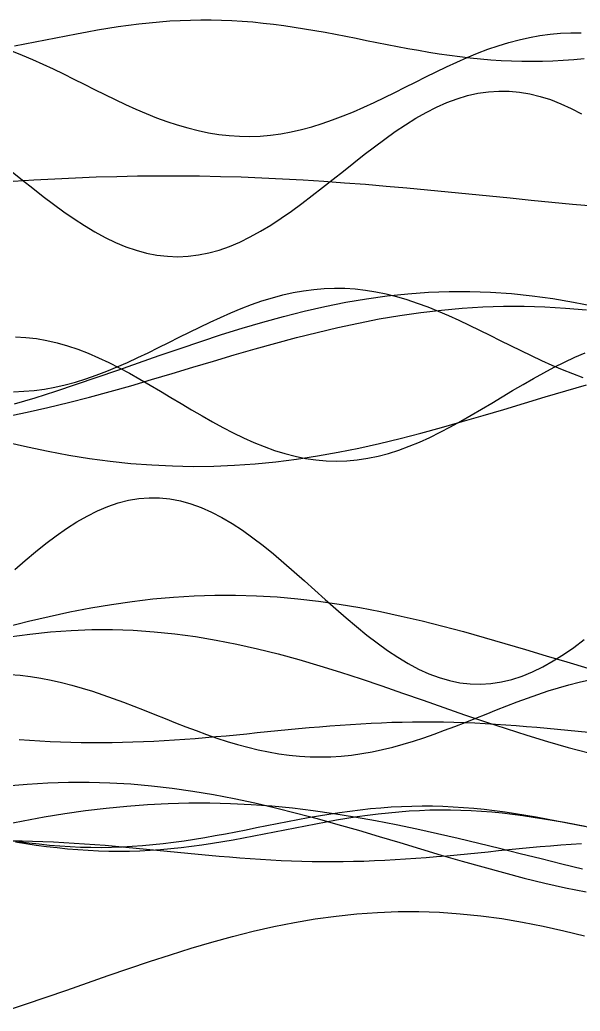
# Model space of a CAD drawing. Header units: metres. Extents: x -249 to 352, y -252 to 258.
# Drawn here: x -75.7 to -21.6, y -107.7 to -12 of the extents above; entities that cross this region are included whole.
import ezdxf

# ---------------------------------------------------------------- set-up
doc = ezdxf.new("R2010")
doc.units = ezdxf.units.M

msp = doc.modelspace()

# ---------------------------------------------------------------- linework, layer by layer
for p, q in [((-65.241, -12.555, -433.013), (-64.241, -12.429, -433.013)), ((-64.241, -12.429, -433.013), (-63.241, -12.318, -433.013)), ((-63.241, -12.318, -433.013), (-62.241, -12.224, -433.013)), ((-62.241, -12.224, -433.013), (-61.241, -12.149, -433.013)), ((-61.241, -12.149, -433.013), (-60.241, -12.092, -433.013)), ((-60.241, -12.092, -433.013), (-59.241, -12.055, -433.013)), ((-59.241, -12.055, -433.013), (-58.241, -12.037, -433.013)), ((-58.241, -12.037, -433.013), (-57.241, -12.04, -433.013)), ((-57.241, -12.04, -433.013), (-56.241, -12.063, -433.013)), ((-56.241, -12.063, -433.013), (-55.241, -12.105, -433.013)), ((-55.241, -12.105, -433.013), (-54.241, -12.166, -433.013)), ((-54.241, -12.166, -433.013), (-53.241, -12.247, -433.013)), ((-53.241, -12.247, -433.013), (-52.241, -12.345, -433.013)), ((-52.241, -12.345, -433.013), (-51.241, -12.46, -433.013)), ((-71.241, -13.573, -433.013), (-70.241, -13.381, -433.013)), ((-70.241, -13.381, -433.013), (-69.241, -13.196, -433.013)), ((-69.241, -13.196, -433.013), (-68.241, -13.019, -433.013)), ((-68.241, -13.019, -433.013), (-67.241, -12.852, -433.013)), ((-67.241, -12.852, -433.013), (-66.241, -12.697, -433.013)), ((-66.241, -12.697, -433.013), (-65.241, -12.555, -433.013)), ((-51.241, -12.46, -433.013), (-50.241, -12.59, -433.013)), ((-50.241, -12.59, -433.013), (-49.241, -12.736, -433.013)), ((-49.241, -12.736, -433.013), (-48.241, -12.894, -433.013)), ((-48.241, -12.894, -433.013), (-47.241, -13.063, -433.013)), ((-47.241, -13.063, -433.013), (-46.241, -13.243, -433.013)), ((-46.241, -13.243, -433.013), (-45.241, -13.43, -433.013)), ((-24.518, -13.414, -433.013), (-23.518, -13.33, -433.013)), ((-23.518, -13.33, -433.013), (-22.518, -13.295, -433.013)), ((-22.518, -13.295, -433.013), (-21.518, -13.309, -433.013)), ((-75.241, -14.367, -433.013), (-74.241, -14.169, -433.013)), ((-74.241, -14.169, -433.013), (-73.241, -13.969, -433.013)), ((-73.241, -13.969, -433.013), (-72.241, -13.77, -433.013)), ((-72.241, -13.77, -433.013), (-71.241, -13.573, -433.013)), ((-45.241, -13.43, -433.013), (-44.241, -13.623, -433.013)), ((-44.241, -13.623, -433.013), (-43.241, -13.821, -433.013)), ((-43.241, -13.821, -433.013), (-42.241, -14.02, -433.013)), ((-42.241, -14.02, -433.013), (-41.241, -14.22, -433.013)), ((-41.241, -14.22, -433.013), (-40.241, -14.418, -433.013)), ((-29.518, -14.536, -433.013), (-28.518, -14.225, -433.013)), ((-28.518, -14.225, -433.013), (-27.518, -13.955, -433.013)), ((-27.518, -13.955, -433.013), (-26.518, -13.729, -433.013)), ((-26.518, -13.729, -433.013), (-25.518, -13.548, -433.013)), ((-25.518, -13.548, -433.013), (-24.518, -13.414, -433.013)), ((-76.518, -15.042, -433.013), (-75.518, -15.438, -433.013)), ((-76.241, -14.563, -433.013), (-75.241, -14.367, -433.013)), ((-40.241, -14.418, -433.013), (-39.241, -14.612, -433.013)), ((-39.241, -14.612, -433.013), (-38.241, -14.8, -433.013)), ((-38.241, -14.8, -433.013), (-37.241, -14.981, -433.013)), ((-37.241, -14.981, -433.013), (-36.241, -15.152, -433.013)), ((-36.241, -15.152, -433.013), (-35.241, -15.312, -433.013)), ((-32.518, -15.678, -433.013), (-31.518, -15.266, -433.013)), ((-31.518, -15.266, -433.013), (-30.518, -14.884, -433.013)), ((-30.518, -14.884, -433.013), (-29.518, -14.536, -433.013)), ((-75.518, -15.438, -433.013), (-74.518, -15.862, -433.013)), ((-74.518, -15.862, -433.013), (-73.518, -16.31, -433.013)), ((-35.241, -15.312, -433.013), (-34.241, -15.46, -433.013)), ((-34.518, -16.577, -433.013), (-33.518, -16.117, -433.013)), ((-34.241, -15.46, -433.013), (-33.241, -15.593, -433.013)), ((-33.518, -16.117, -433.013), (-32.518, -15.678, -433.013)), ((-33.241, -15.593, -433.013), (-32.241, -15.71, -433.013)), ((-32.241, -15.71, -433.013), (-31.241, -15.811, -433.013)), ((-31.241, -15.811, -433.013), (-30.241, -15.894, -433.013)), ((-30.241, -15.894, -433.013), (-29.241, -15.959, -433.013)), ((-29.241, -15.959, -433.013), (-28.241, -16.004, -433.013)), ((-28.241, -16.004, -433.013), (-27.241, -16.03, -433.013)), ((-27.241, -16.03, -433.013), (-26.241, -16.036, -433.013)), ((-26.241, -16.036, -433.013), (-25.241, -16.021, -433.013)), ((-25.241, -16.021, -433.013), (-24.241, -15.987, -433.013)), ((-24.241, -15.987, -433.013), (-23.241, -15.934, -433.013)), ((-23.241, -15.934, -433.013), (-22.241, -15.861, -433.013)), ((-22.241, -15.861, -433.013), (-21.241, -15.77, -433.013)), ((-73.518, -16.31, -433.013), (-72.518, -16.778, -433.013)), ((-72.518, -16.778, -433.013), (-71.518, -17.261, -433.013)), ((-36.518, -17.544, -433.013), (-35.518, -17.054, -433.013)), ((-35.518, -17.054, -433.013), (-34.518, -16.577, -433.013)), ((-71.518, -17.261, -433.013), (-70.518, -17.755, -433.013)), ((-70.518, -17.755, -433.013), (-69.518, -18.254, -433.013)), ((-38.518, -18.541, -433.013), (-37.518, -18.041, -433.013)), ((-37.518, -18.041, -433.013), (-36.518, -17.544, -433.013)), ((-69.518, -18.254, -433.013), (-68.518, -18.753, -433.013)), ((-68.518, -18.753, -433.013), (-67.518, -19.248, -433.013)), ((-40.518, -19.528, -433.013), (-39.518, -19.038, -433.013)), ((-39.518, -19.038, -433.013), (-38.518, -18.541, -433.013)), ((-32.482, -19.353, -433.013), (-31.482, -19.127, -433.013)), ((-31.482, -19.127, -433.013), (-30.482, -18.978, -433.013)), ((-30.482, -18.978, -433.013), (-29.482, -18.908, -433.013)), ((-29.482, -18.908, -433.013), (-28.482, -18.918, -433.013)), ((-28.482, -18.918, -433.013), (-27.482, -19.008, -433.013)), ((-27.482, -19.008, -433.013), (-26.482, -19.177, -433.013)), ((-67.518, -19.248, -433.013), (-66.518, -19.733, -433.013)), ((-66.518, -19.733, -433.013), (-65.518, -20.204, -433.013)), ((-42.518, -20.466, -433.013), (-41.518, -20.006, -433.013)), ((-41.518, -20.006, -433.013), (-40.518, -19.528, -433.013)), ((-35.482, -20.472, -433.013), (-34.482, -20.029, -433.013)), ((-34.482, -20.029, -433.013), (-33.482, -19.655, -433.013)), ((-33.482, -19.655, -433.013), (-32.482, -19.353, -433.013)), ((-26.482, -19.177, -433.013), (-25.482, -19.424, -433.013)), ((-25.482, -19.424, -433.013), (-24.482, -19.744, -433.013)), ((-24.482, -19.744, -433.013), (-23.482, -20.137, -433.013)), ((-65.518, -20.204, -433.013), (-64.518, -20.656, -433.013)), ((-64.518, -20.656, -433.013), (-63.518, -21.084, -433.013)), ((-44.518, -21.318, -433.013), (-43.518, -20.905, -433.013)), ((-43.518, -20.905, -433.013), (-42.518, -20.466, -433.013)), ((-37.482, -21.546, -433.013), (-36.482, -20.98, -433.013)), ((-36.482, -20.98, -433.013), (-35.482, -20.472, -433.013)), ((-23.482, -20.137, -433.013), (-22.482, -20.597, -433.013)), ((-22.482, -20.597, -433.013), (-21.482, -21.12, -433.013)), ((-63.518, -21.084, -433.013), (-62.518, -21.484, -433.013)), ((-62.518, -21.484, -433.013), (-61.518, -21.853, -433.013)), ((-61.518, -21.853, -433.013), (-60.518, -22.185, -433.013)), ((-46.518, -22.048, -433.013), (-45.518, -21.7, -433.013)), ((-45.518, -21.7, -433.013), (-44.518, -21.318, -433.013)), ((-38.482, -22.166, -433.013), (-37.482, -21.546, -433.013)), ((-60.518, -22.185, -433.013), (-59.518, -22.479, -433.013)), ((-59.518, -22.479, -433.013), (-58.518, -22.731, -433.013)), ((-58.518, -22.731, -433.013), (-57.518, -22.939, -433.013)), ((-57.518, -22.939, -433.013), (-56.518, -23.101, -433.013)), ((-50.518, -23.038, -433.013), (-49.518, -22.856, -433.013)), ((-49.518, -22.856, -433.013), (-48.518, -22.629, -433.013)), ((-48.518, -22.629, -433.013), (-47.518, -22.359, -433.013)), ((-47.518, -22.359, -433.013), (-46.518, -22.048, -433.013)), ((-40.482, -23.541, -433.013), (-39.482, -22.833, -433.013)), ((-39.482, -22.833, -433.013), (-38.482, -22.166, -433.013)), ((-56.518, -23.101, -433.013), (-55.518, -23.214, -433.013)), ((-55.518, -23.214, -433.013), (-54.518, -23.278, -433.013)), ((-54.518, -23.278, -433.013), (-53.518, -23.292, -433.013)), ((-53.518, -23.292, -433.013), (-52.518, -23.257, -433.013)), ((-52.518, -23.257, -433.013), (-51.518, -23.172, -433.013)), ((-51.518, -23.172, -433.013), (-50.518, -23.038, -433.013)), ((-41.482, -24.283, -433.013), (-40.482, -23.541, -433.013)), ((-42.482, -25.05, -433.013), (-41.482, -24.283, -433.013)), ((-44.482, -26.634, -433.013), (-43.482, -25.837, -433.013)), ((-43.482, -25.837, -433.013), (-42.482, -25.05, -433.013)), ((-76.482, -26.704, -433.013), (-75.482, -27.504, -433.013)), ((-45.482, -27.433, -433.013), (-44.482, -26.634, -433.013)), ((-76.361, -27.627, -433.013), (-74.361, -27.498, -433.013)), ((-75.482, -27.504, -433.013), (-74.482, -28.297, -433.013)), ((-74.361, -27.498, -433.013), (-72.361, -27.384, -433.013)), ((-72.361, -27.384, -433.013), (-70.361, -27.288, -433.013)), ((-70.361, -27.288, -433.013), (-68.361, -27.209, -433.013)), ((-68.361, -27.209, -433.013), (-66.361, -27.149, -433.013)), ((-66.361, -27.149, -433.013), (-64.361, -27.109, -433.013)), ((-64.361, -27.109, -433.013), (-62.361, -27.088, -433.013)), ((-62.361, -27.088, -433.013), (-60.361, -27.087, -433.013)), ((-60.361, -27.087, -433.013), (-58.361, -27.106, -433.013)), ((-58.361, -27.106, -433.013), (-56.361, -27.145, -433.013)), ((-56.361, -27.145, -433.013), (-54.361, -27.203, -433.013)), ((-54.361, -27.203, -433.013), (-52.361, -27.281, -433.013)), ((-52.361, -27.281, -433.013), (-50.361, -27.376, -433.013)), ((-50.361, -27.376, -433.013), (-48.361, -27.488, -433.013)), ((-48.361, -27.488, -433.013), (-46.361, -27.616, -433.013)), ((-46.482, -28.227, -433.013), (-45.482, -27.433, -433.013)), ((-46.361, -27.616, -433.013), (-44.361, -27.759, -433.013)), ((-74.482, -28.297, -433.013), (-73.482, -29.077, -433.013)), ((-47.482, -29.008, -433.013), (-46.482, -28.227, -433.013)), ((-44.361, -27.759, -433.013), (-42.361, -27.915, -433.013)), ((-42.361, -27.915, -433.013), (-40.361, -28.083, -433.013)), ((-40.361, -28.083, -433.013), (-38.361, -28.261, -433.013)), ((-38.361, -28.261, -433.013), (-36.361, -28.447, -433.013)), ((-36.361, -28.447, -433.013), (-34.361, -28.639, -433.013)), ((-34.361, -28.639, -433.013), (-32.361, -28.836, -433.013)), ((-73.482, -29.077, -433.013), (-72.482, -29.834, -433.013)), ((-48.482, -29.768, -433.013), (-47.482, -29.008, -433.013)), ((-32.361, -28.836, -433.013), (-30.361, -29.035, -433.013)), ((-30.361, -29.035, -433.013), (-28.361, -29.235, -433.013)), ((-28.361, -29.235, -433.013), (-26.361, -29.434, -433.013)), ((-26.361, -29.434, -433.013), (-24.361, -29.628, -433.013)), ((-24.361, -29.628, -433.013), (-22.361, -29.818, -433.013)), ((-72.482, -29.834, -433.013), (-71.482, -30.563, -433.013)), ((-71.482, -30.563, -433.013), (-70.482, -31.255, -433.013)), ((-50.482, -31.195, -433.013), (-49.482, -30.5, -433.013)), ((-49.482, -30.5, -433.013), (-48.482, -29.768, -433.013)), ((-22.361, -29.818, -433.013), (-20.361, -30, -433.013)), ((-70.482, -31.255, -433.013), (-69.482, -31.903, -433.013)), ((-51.482, -31.848, -433.013), (-50.482, -31.195, -433.013)), ((-69.482, -31.903, -433.013), (-68.482, -32.502, -433.013)), ((-68.482, -32.502, -433.013), (-67.482, -33.044, -433.013)), ((-53.482, -32.998, -433.013), (-52.482, -32.451, -433.013)), ((-52.482, -32.451, -433.013), (-51.482, -31.848, -433.013)), ((-67.482, -33.044, -433.013), (-66.482, -33.525, -433.013)), ((-55.482, -33.906, -433.013), (-54.482, -33.485, -433.013)), ((-54.482, -33.485, -433.013), (-53.482, -32.998, -433.013)), ((-66.482, -33.525, -433.013), (-65.482, -33.94, -433.013)), ((-65.482, -33.94, -433.013), (-64.482, -34.285, -433.013)), ((-64.482, -34.285, -433.013), (-63.482, -34.556, -433.013)), ((-57.482, -34.535, -433.013), (-56.482, -34.257, -433.013)), ((-56.482, -34.257, -433.013), (-55.482, -33.906, -433.013)), ((-63.482, -34.556, -433.013), (-62.482, -34.75, -433.013)), ((-62.482, -34.75, -433.013), (-61.482, -34.866, -433.013)), ((-61.482, -34.866, -433.013), (-60.482, -34.903, -433.013)), ((-60.482, -34.903, -433.013), (-59.482, -34.859, -433.013)), ((-59.482, -34.859, -433.013), (-58.482, -34.736, -433.013)), ((-58.482, -34.736, -433.013), (-57.482, -34.535, -433.013)), ((-49.341, -38.37, -433.013), (-48.341, -38.189, -433.013)), ((-48.341, -38.189, -433.013), (-47.341, -38.056, -433.013)), ((-47.341, -38.056, -433.013), (-46.341, -37.971, -433.013)), ((-46.341, -37.971, -433.013), (-45.341, -37.936, -433.013)), ((-45.341, -37.936, -433.013), (-44.341, -37.951, -433.013)), ((-44.341, -37.951, -433.013), (-43.341, -38.015, -433.013)), ((-43.341, -38.015, -433.013), (-42.341, -38.129, -433.013)), ((-42.341, -38.129, -433.013), (-41.341, -38.291, -433.013)), ((-36.259, -38.341, -433.013), (-34.259, -38.268, -433.013)), ((-34.259, -38.268, -433.013), (-32.259, -38.265, -433.013)), ((-32.259, -38.265, -433.013), (-30.259, -38.332, -433.013)), ((-53.341, -39.525, -433.013), (-52.341, -39.177, -433.013)), ((-52.341, -39.177, -433.013), (-51.341, -38.866, -433.013)), ((-51.341, -38.866, -433.013), (-50.341, -38.596, -433.013)), ((-50.341, -38.596, -433.013), (-49.341, -38.37, -433.013)), ((-44.259, -39.305, -433.013), (-42.259, -38.967, -433.013)), ((-42.259, -38.967, -433.013), (-40.259, -38.692, -433.013)), ((-41.341, -38.291, -433.013), (-40.341, -38.499, -433.013)), ((-40.341, -38.499, -433.013), (-39.341, -38.752, -433.013)), ((-40.259, -38.692, -433.013), (-38.259, -38.482, -433.013)), ((-39.341, -38.752, -433.013), (-38.341, -39.046, -433.013)), ((-38.341, -39.046, -433.013), (-37.341, -39.379, -433.013)), ((-38.259, -38.482, -433.013), (-36.259, -38.341, -433.013)), ((-30.259, -38.332, -433.013), (-28.259, -38.469, -433.013)), ((-28.259, -38.469, -433.013), (-26.259, -38.673, -433.013)), ((-26.259, -38.673, -433.013), (-24.259, -38.943, -433.013)), ((-24.259, -38.943, -433.013), (-22.259, -39.276, -433.013)), ((-55.341, -40.319, -433.013), (-54.341, -39.907, -433.013)), ((-54.341, -39.907, -433.013), (-53.341, -39.525, -433.013)), ((-50.259, -40.659, -433.013), (-48.259, -40.155, -433.013)), ((-48.259, -40.155, -433.013), (-46.259, -39.702, -433.013)), ((-46.259, -39.702, -433.013), (-44.259, -39.305, -433.013)), ((-37.341, -39.379, -433.013), (-36.341, -39.748, -433.013)), ((-37.014, -40.285, -433.013), (-35.014, -40.049, -433.013)), ((-36.341, -39.748, -433.013), (-35.341, -40.148, -433.013)), ((-35.341, -40.148, -433.013), (-34.341, -40.577, -433.013)), ((-35.014, -40.049, -433.013), (-33.014, -39.87, -433.013)), ((-33.014, -39.87, -433.013), (-31.014, -39.748, -433.013)), ((-31.014, -39.748, -433.013), (-29.014, -39.686, -433.013)), ((-29.014, -39.686, -433.013), (-27.014, -39.683, -433.013)), ((-27.014, -39.683, -433.013), (-25.014, -39.741, -433.013)), ((-25.014, -39.741, -433.013), (-23.014, -39.858, -433.013)), ((-23.014, -39.858, -433.013), (-21.014, -40.033, -433.013)), ((-22.259, -39.276, -433.013), (-20.259, -39.668, -433.013)), ((-57.341, -41.218, -433.013), (-56.341, -40.758, -433.013)), ((-56.341, -40.758, -433.013), (-55.341, -40.319, -433.013)), ((-52.259, -41.209, -433.013), (-50.259, -40.659, -433.013)), ((-43.014, -41.303, -433.013), (-41.014, -40.915, -433.013)), ((-41.014, -40.915, -433.013), (-39.014, -40.574, -433.013)), ((-39.014, -40.574, -433.013), (-37.014, -40.285, -433.013)), ((-34.341, -40.577, -433.013), (-33.341, -41.029, -433.013)), ((-33.341, -41.029, -433.013), (-32.341, -41.5, -433.013)), ((-59.341, -42.185, -433.013), (-58.341, -41.695, -433.013)), ((-58.341, -41.695, -433.013), (-57.341, -41.218, -433.013)), ((-56.259, -42.424, -433.013), (-54.259, -41.799, -433.013)), ((-54.259, -41.799, -433.013), (-52.259, -41.209, -433.013)), ((-47.014, -42.206, -433.013), (-45.014, -41.735, -433.013)), ((-45.014, -41.735, -433.013), (-43.014, -41.303, -433.013)), ((-32.341, -41.5, -433.013), (-31.341, -41.985, -433.013)), ((-31.341, -41.985, -433.013), (-30.341, -42.48, -433.013)), ((-76.134, -42.638, -433.013), (-75.134, -42.695, -433.013)), ((-75.134, -42.695, -433.013), (-74.134, -42.812, -433.013)), ((-74.134, -42.812, -433.013), (-73.134, -42.987, -433.013)), ((-73.134, -42.987, -433.013), (-72.134, -43.218, -433.013)), ((-61.341, -43.182, -433.013), (-60.341, -42.682, -433.013)), ((-60.341, -42.682, -433.013), (-59.341, -42.185, -433.013)), ((-58.259, -43.077, -433.013), (-56.259, -42.424, -433.013)), ((-51.014, -43.248, -433.013), (-49.014, -42.712, -433.013)), ((-49.014, -42.712, -433.013), (-47.014, -42.206, -433.013)), ((-30.341, -42.48, -433.013), (-29.341, -42.979, -433.013)), ((-29.341, -42.979, -433.013), (-28.341, -43.478, -433.013)), ((-72.134, -43.218, -433.013), (-71.134, -43.504, -433.013)), ((-71.134, -43.504, -433.013), (-70.134, -43.84, -433.013)), ((-70.134, -43.84, -433.013), (-69.134, -44.225, -433.013)), ((-63.341, -44.169, -433.013), (-62.341, -43.68, -433.013)), ((-62.341, -43.68, -433.013), (-61.341, -43.182, -433.013)), ((-62.259, -44.442, -433.013), (-60.259, -43.752, -433.013)), ((-60.259, -43.752, -433.013), (-58.259, -43.077, -433.013)), ((-55.014, -44.386, -433.013), (-53.014, -43.808, -433.013)), ((-53.014, -43.808, -433.013), (-51.014, -43.248, -433.013)), ((-28.341, -43.478, -433.013), (-27.341, -43.972, -433.013)), ((-27.341, -43.972, -433.013), (-26.341, -44.455, -433.013)), ((-69.134, -44.225, -433.013), (-68.134, -44.654, -433.013)), ((-68.134, -44.654, -433.013), (-67.134, -45.122, -433.013)), ((-65.341, -45.107, -433.013), (-64.341, -44.647, -433.013)), ((-64.341, -44.647, -433.013), (-63.341, -44.169, -433.013)), ((-64.259, -45.14, -433.013), (-62.259, -44.442, -433.013)), ((-57.014, -44.978, -433.013), (-55.014, -44.386, -433.013)), ((-26.341, -44.455, -433.013), (-25.341, -44.923, -433.013)), ((-25.341, -44.923, -433.013), (-24.341, -45.371, -433.013)), ((-23.134, -45.079, -433.013), (-22.134, -44.614, -433.013)), ((-22.134, -44.614, -433.013), (-21.134, -44.189, -433.013)), ((-68.259, -46.533, -433.013), (-66.259, -45.839, -433.013)), ((-67.341, -45.959, -433.013), (-66.341, -45.546, -433.013)), ((-67.134, -45.122, -433.013), (-66.134, -45.625, -433.013)), ((-66.341, -45.546, -433.013), (-65.341, -45.107, -433.013)), ((-66.259, -45.839, -433.013), (-64.259, -45.14, -433.013)), ((-66.134, -45.625, -433.013), (-65.134, -46.159, -433.013)), ((-61.014, -46.176, -433.013), (-59.014, -45.576, -433.013)), ((-59.014, -45.576, -433.013), (-57.014, -44.978, -433.013)), ((-25.134, -46.11, -433.013), (-24.134, -45.579, -433.013)), ((-24.341, -45.371, -433.013), (-23.341, -45.795, -433.013)), ((-24.134, -45.579, -433.013), (-23.134, -45.079, -433.013)), ((-23.341, -45.795, -433.013), (-22.341, -46.19, -433.013)), ((-70.341, -47, -433.013), (-69.341, -46.69, -433.013)), ((-70.259, -47.214, -433.013), (-68.259, -46.533, -433.013)), ((-69.341, -46.69, -433.013), (-68.341, -46.341, -433.013)), ((-68.341, -46.341, -433.013), (-67.341, -45.959, -433.013)), ((-65.134, -46.159, -433.013), (-64.134, -46.717, -433.013)), ((-65.014, -47.354, -433.013), (-63.014, -46.77, -433.013)), ((-64.134, -46.717, -433.013), (-63.134, -47.294, -433.013)), ((-63.014, -46.77, -433.013), (-61.014, -46.176, -433.013)), ((-27.134, -47.242, -433.013), (-26.134, -46.667, -433.013)), ((-26.134, -46.667, -433.013), (-25.134, -46.11, -433.013)), ((-22.341, -46.19, -433.013), (-21.341, -46.552, -433.013)), ((-75.341, -47.898, -433.013), (-74.341, -47.813, -433.013)), ((-74.341, -47.813, -433.013), (-73.341, -47.679, -433.013)), ((-73.341, -47.679, -433.013), (-72.341, -47.498, -433.013)), ((-72.341, -47.498, -433.013), (-71.341, -47.271, -433.013)), ((-72.259, -47.875, -433.013), (-70.259, -47.214, -433.013)), ((-71.341, -47.271, -433.013), (-70.341, -47, -433.013)), ((-67.014, -47.92, -433.013), (-65.014, -47.354, -433.013)), ((-63.134, -47.294, -433.013), (-62.134, -47.885, -433.013)), ((-29.134, -48.43, -433.013), (-28.134, -47.832, -433.013)), ((-28.134, -47.832, -433.013), (-27.134, -47.242, -433.013)), ((-22.995, -47.852, -433.013), (-20.995, -47.273, -433.013)), ((-76.341, -47.934, -433.013), (-75.341, -47.898, -433.013)), ((-76.259, -49.113, -433.013), (-74.259, -48.51, -433.013)), ((-74.259, -48.51, -433.013), (-72.259, -47.875, -433.013)), ((-71.014, -48.981, -433.013), (-69.014, -48.465, -433.013)), ((-69.014, -48.465, -433.013), (-67.014, -47.92, -433.013)), ((-62.134, -47.885, -433.013), (-61.134, -48.483, -433.013)), ((-61.134, -48.483, -433.013), (-60.134, -49.082, -433.013)), ((-30.134, -49.029, -433.013), (-29.134, -48.43, -433.013)), ((-26.995, -49.042, -433.013), (-24.995, -48.443, -433.013)), ((-24.995, -48.443, -433.013), (-22.995, -47.852, -433.013)), ((-75.014, -49.91, -433.013), (-73.014, -49.465, -433.013)), ((-73.014, -49.465, -433.013), (-71.014, -48.981, -433.013)), ((-60.134, -49.082, -433.013), (-59.134, -49.677, -433.013)), ((-59.134, -49.677, -433.013), (-58.134, -50.262, -433.013)), ((-32.134, -50.211, -433.013), (-31.134, -49.625, -433.013)), ((-31.134, -49.625, -433.013), (-30.134, -49.029, -433.013)), ((-30.995, -50.236, -433.013), (-28.995, -49.641, -433.013)), ((-28.995, -49.641, -433.013), (-26.995, -49.042, -433.013)), ((-77.014, -50.314, -433.013), (-75.014, -49.91, -433.013)), ((-58.134, -50.262, -433.013), (-57.134, -50.83, -433.013)), ((-33.134, -50.781, -433.013), (-32.134, -50.211, -433.013)), ((-32.995, -50.819, -433.013), (-30.995, -50.236, -433.013)), ((-57.134, -50.83, -433.013), (-56.134, -51.377, -433.013)), ((-56.134, -51.377, -433.013), (-55.134, -51.896, -433.013)), ((-36.995, -51.93, -433.013), (-34.995, -51.386, -433.013)), ((-35.134, -51.851, -433.013), (-34.134, -51.329, -433.013)), ((-34.995, -51.386, -433.013), (-32.995, -50.819, -433.013)), ((-34.134, -51.329, -433.013), (-33.134, -50.781, -433.013)), ((-55.134, -51.896, -433.013), (-54.134, -52.382, -433.013)), ((-54.134, -52.382, -433.013), (-53.134, -52.831, -433.013)), ((-40.995, -52.93, -433.013), (-38.995, -52.447, -433.013)), ((-38.995, -52.447, -433.013), (-36.995, -51.93, -433.013)), ((-37.134, -52.793, -433.013), (-36.134, -52.34, -433.013)), ((-36.134, -52.34, -433.013), (-35.134, -51.851, -433.013)), ((-76.995, -52.814, -433.013), (-74.995, -53.269, -433.013)), ((-74.995, -53.269, -433.013), (-72.995, -53.683, -433.013)), ((-53.134, -52.831, -433.013), (-52.134, -53.238, -433.013)), ((-52.134, -53.238, -433.013), (-51.134, -53.598, -433.013)), ((-44.995, -53.779, -433.013), (-42.995, -53.376, -433.013)), ((-42.995, -53.376, -433.013), (-40.995, -52.93, -433.013)), ((-40.134, -53.884, -433.013), (-39.134, -53.568, -433.013)), ((-39.134, -53.568, -433.013), (-38.134, -53.203, -433.013)), ((-38.134, -53.203, -433.013), (-37.134, -52.793, -433.013)), ((-72.995, -53.683, -433.013), (-70.995, -54.052, -433.013)), ((-70.995, -54.052, -433.013), (-68.995, -54.372, -433.013)), ((-68.995, -54.372, -433.013), (-66.995, -54.64, -433.013)), ((-51.134, -53.598, -433.013), (-50.134, -53.91, -433.013)), ((-50.995, -54.698, -433.013), (-48.995, -54.443, -433.013)), ((-50.134, -53.91, -433.013), (-49.134, -54.168, -433.013)), ((-49.134, -54.168, -433.013), (-48.134, -54.371, -433.013)), ((-48.995, -54.443, -433.013), (-46.995, -54.136, -433.013)), ((-48.134, -54.371, -433.013), (-47.134, -54.517, -433.013)), ((-47.134, -54.517, -433.013), (-46.134, -54.604, -433.013)), ((-46.995, -54.136, -433.013), (-44.995, -53.779, -433.013)), ((-44.134, -54.599, -433.013), (-43.134, -54.506, -433.013)), ((-43.134, -54.506, -433.013), (-42.134, -54.356, -433.013)), ((-42.134, -54.356, -433.013), (-41.134, -54.147, -433.013)), ((-41.134, -54.147, -433.013), (-40.134, -53.884, -433.013)), ((-66.995, -54.64, -433.013), (-64.995, -54.852, -433.013)), ((-64.995, -54.852, -433.013), (-62.995, -55.008, -433.013)), ((-62.995, -55.008, -433.013), (-60.995, -55.105, -433.013)), ((-60.995, -55.105, -433.013), (-58.995, -55.142, -433.013)), ((-58.995, -55.142, -433.013), (-56.995, -55.12, -433.013)), ((-56.995, -55.12, -433.013), (-54.995, -55.037, -433.013)), ((-54.995, -55.037, -433.013), (-52.995, -54.896, -433.013)), ((-52.995, -54.896, -433.013), (-50.995, -54.698, -433.013)), ((-46.134, -54.604, -433.013), (-45.134, -54.631, -433.013)), ((-45.134, -54.631, -433.013), (-44.134, -54.599, -433.013)), ((-65.226, -58.419, -433.013), (-64.226, -58.252, -433.013)), ((-64.226, -58.252, -433.013), (-63.226, -58.173, -433.013)), ((-63.226, -58.173, -433.013), (-62.226, -58.185, -433.013)), ((-62.226, -58.185, -433.013), (-61.226, -58.286, -433.013)), ((-61.226, -58.286, -433.013), (-60.226, -58.476, -433.013)), ((-68.226, -59.435, -433.013), (-67.226, -59.014, -433.013)), ((-67.226, -59.014, -433.013), (-66.226, -58.674, -433.013)), ((-66.226, -58.674, -433.013), (-65.226, -58.419, -433.013)), ((-60.226, -58.476, -433.013), (-59.226, -58.753, -433.013)), ((-59.226, -58.753, -433.013), (-58.226, -59.114, -433.013)), ((-58.226, -59.114, -433.013), (-57.226, -59.556, -433.013)), ((-70.226, -60.504, -433.013), (-69.226, -59.933, -433.013)), ((-69.226, -59.933, -433.013), (-68.226, -59.435, -433.013)), ((-57.226, -59.556, -433.013), (-56.226, -60.073, -433.013)), ((-56.226, -60.073, -433.013), (-55.226, -60.661, -433.013)), ((-72.226, -61.838, -433.013), (-71.226, -61.141, -433.013)), ((-71.226, -61.141, -433.013), (-70.226, -60.504, -433.013)), ((-55.226, -60.661, -433.013), (-54.226, -61.315, -433.013)), ((-73.226, -62.589, -433.013), (-72.226, -61.838, -433.013)), ((-54.226, -61.315, -433.013), (-53.226, -62.027, -433.013)), ((-53.226, -62.027, -433.013), (-52.226, -62.79, -433.013)), ((-74.226, -63.386, -433.013), (-73.226, -62.589, -433.013)), ((-52.226, -62.79, -433.013), (-51.226, -63.597, -433.013)), ((-75.226, -64.22, -433.013), (-74.226, -63.386, -433.013)), ((-51.226, -63.597, -433.013), (-50.226, -64.439, -433.013)), ((-76.226, -65.083, -433.013), (-75.226, -64.22, -433.013)), ((-50.226, -64.439, -433.013), (-49.226, -65.309, -433.013)), ((-49.226, -65.309, -433.013), (-48.226, -66.198, -433.013)), ((-48.226, -66.198, -433.013), (-47.226, -67.096, -433.013)), ((-64.887, -68.176, -433.013), (-62.887, -67.94, -433.013)), ((-62.887, -67.94, -433.013), (-60.887, -67.761, -433.013)), ((-60.887, -67.761, -433.013), (-58.887, -67.639, -433.013)), ((-58.887, -67.639, -433.013), (-56.887, -67.577, -433.013)), ((-56.887, -67.577, -433.013), (-54.887, -67.575, -433.013)), ((-54.887, -67.575, -433.013), (-52.887, -67.632, -433.013)), ((-52.887, -67.632, -433.013), (-50.887, -67.749, -433.013)), ((-50.887, -67.749, -433.013), (-48.887, -67.924, -433.013)), ((-48.887, -67.924, -433.013), (-46.887, -68.155, -433.013)), ((-47.226, -67.096, -433.013), (-46.226, -67.995, -433.013)), ((-70.887, -69.194, -433.013), (-68.887, -68.806, -433.013)), ((-68.887, -68.806, -433.013), (-66.887, -68.466, -433.013)), ((-66.887, -68.466, -433.013), (-64.887, -68.176, -433.013)), ((-46.887, -68.155, -433.013), (-44.887, -68.441, -433.013)), ((-46.226, -67.995, -433.013), (-45.226, -68.885, -433.013)), ((-45.226, -68.885, -433.013), (-44.226, -69.759, -433.013)), ((-44.887, -68.441, -433.013), (-42.887, -68.777, -433.013)), ((-42.887, -68.777, -433.013), (-40.887, -69.162, -433.013)), ((-74.887, -70.098, -433.013), (-72.887, -69.626, -433.013)), ((-72.887, -69.626, -433.013), (-70.887, -69.194, -433.013)), ((-44.226, -69.759, -433.013), (-43.226, -70.606, -433.013)), ((-40.887, -69.162, -433.013), (-38.887, -69.59, -433.013)), ((-38.887, -69.59, -433.013), (-36.887, -70.059, -433.013)), ((-76.887, -70.604, -433.013), (-74.887, -70.098, -433.013)), ((-43.226, -70.606, -433.013), (-42.226, -71.419, -433.013)), ((-36.887, -70.059, -433.013), (-34.887, -70.562, -433.013)), ((-34.887, -70.562, -433.013), (-32.887, -71.095, -433.013)), ((-76.77, -71.602, -433.013), (-74.77, -71.327, -433.013)), ((-74.77, -71.327, -433.013), (-72.77, -71.118, -433.013)), ((-72.77, -71.118, -433.013), (-70.77, -70.976, -433.013)), ((-70.77, -70.976, -433.013), (-68.77, -70.903, -433.013)), ((-68.77, -70.903, -433.013), (-66.77, -70.9, -433.013)), ((-66.77, -70.9, -433.013), (-64.77, -70.968, -433.013)), ((-64.77, -70.968, -433.013), (-62.77, -71.104, -433.013)), ((-62.77, -71.104, -433.013), (-60.77, -71.308, -433.013)), ((-60.77, -71.308, -433.013), (-58.77, -71.578, -433.013)), ((-58.77, -71.578, -433.013), (-56.77, -71.911, -433.013)), ((-42.226, -71.419, -433.013), (-41.226, -72.19, -433.013)), ((-32.887, -71.095, -433.013), (-30.887, -71.654, -433.013)), ((-30.887, -71.654, -433.013), (-28.887, -72.231, -433.013)), ((-56.77, -71.911, -433.013), (-54.77, -72.304, -433.013)), ((-54.77, -72.304, -433.013), (-52.77, -72.752, -433.013)), ((-41.226, -72.19, -433.013), (-40.226, -72.91, -433.013)), ((-28.887, -72.231, -433.013), (-26.887, -72.821, -433.013)), ((-23.226, -73.299, -433.013), (-22.226, -72.61, -433.013)), ((-22.226, -72.61, -433.013), (-21.226, -71.868, -433.013)), ((-52.77, -72.752, -433.013), (-50.77, -73.252, -433.013)), ((-50.77, -73.252, -433.013), (-48.77, -73.799, -433.013)), ((-40.226, -72.91, -433.013), (-39.226, -73.573, -433.013)), ((-39.226, -73.573, -433.013), (-38.226, -74.173, -433.013)), ((-26.887, -72.821, -433.013), (-24.887, -73.42, -433.013)), ((-24.887, -73.42, -433.013), (-22.887, -74.019, -433.013)), ((-24.226, -73.926, -433.013), (-23.226, -73.299, -433.013)), ((-48.77, -73.799, -433.013), (-46.77, -74.386, -433.013)), ((-46.77, -74.386, -433.013), (-44.77, -75.008, -433.013)), ((-38.226, -74.173, -433.013), (-37.226, -74.702, -433.013)), ((-26.226, -74.972, -433.013), (-25.226, -74.485, -433.013)), ((-25.226, -74.485, -433.013), (-24.226, -73.926, -433.013)), ((-22.887, -74.019, -433.013), (-20.887, -74.614, -433.013)), ((-76.705, -75.23, -433.013), (-75.705, -75.308, -433.013)), ((-75.705, -75.308, -433.013), (-74.705, -75.424, -433.013)), ((-74.705, -75.424, -433.013), (-73.705, -75.578, -433.013)), ((-73.705, -75.578, -433.013), (-72.705, -75.769, -433.013)), ((-44.77, -75.008, -433.013), (-42.77, -75.659, -433.013)), ((-37.226, -74.702, -433.013), (-36.226, -75.155, -433.013)), ((-36.226, -75.155, -433.013), (-35.226, -75.529, -433.013)), ((-35.226, -75.529, -433.013), (-34.226, -75.82, -433.013)), ((-28.226, -75.707, -433.013), (-27.226, -75.38, -433.013)), ((-27.226, -75.38, -433.013), (-26.226, -74.972, -433.013)), ((-72.705, -75.769, -433.013), (-71.705, -75.993, -433.013)), ((-71.705, -75.993, -433.013), (-70.705, -76.249, -433.013)), ((-70.705, -76.249, -433.013), (-69.705, -76.535, -433.013)), ((-69.705, -76.535, -433.013), (-68.705, -76.847, -433.013)), ((-42.77, -75.659, -433.013), (-40.77, -76.333, -433.013)), ((-40.77, -76.333, -433.013), (-38.77, -77.022, -433.013)), ((-34.226, -75.82, -433.013), (-33.226, -76.024, -433.013)), ((-33.226, -76.024, -433.013), (-32.226, -76.139, -433.013)), ((-32.226, -76.139, -433.013), (-31.226, -76.165, -433.013)), ((-31.226, -76.165, -433.013), (-30.226, -76.101, -433.013)), ((-30.226, -76.101, -433.013), (-29.226, -75.948, -433.013)), ((-29.226, -75.948, -433.013), (-28.226, -75.707, -433.013)), ((-24.705, -76.819, -433.013), (-23.705, -76.509, -433.013)), ((-23.705, -76.509, -433.013), (-22.705, -76.226, -433.013)), ((-22.705, -76.226, -433.013), (-21.705, -75.972, -433.013)), ((-21.705, -75.972, -433.013), (-20.705, -75.75, -433.013)), ((-68.705, -76.847, -433.013), (-67.705, -77.183, -433.013)), ((-67.705, -77.183, -433.013), (-66.705, -77.539, -433.013)), ((-38.77, -77.022, -433.013), (-36.77, -77.72, -433.013)), ((-27.705, -77.877, -433.013), (-26.705, -77.506, -433.013)), ((-26.705, -77.506, -433.013), (-25.705, -77.152, -433.013)), ((-25.705, -77.152, -433.013), (-24.705, -76.819, -433.013)), ((-66.705, -77.539, -433.013), (-65.705, -77.911, -433.013)), ((-65.705, -77.911, -433.013), (-64.705, -78.296, -433.013)), ((-64.705, -78.296, -433.013), (-63.705, -78.689, -433.013)), ((-36.77, -77.72, -433.013), (-34.77, -78.419, -433.013)), ((-34.77, -78.419, -433.013), (-32.77, -79.113, -433.013)), ((-29.705, -78.654, -433.013), (-28.705, -78.261, -433.013)), ((-28.705, -78.261, -433.013), (-27.705, -77.877, -433.013)), ((-63.705, -78.689, -433.013), (-62.705, -79.088, -433.013)), ((-62.705, -79.088, -433.013), (-61.705, -79.488, -433.013)), ((-32.77, -79.113, -433.013), (-30.77, -79.795, -433.013)), ((-31.705, -79.452, -433.013), (-30.705, -79.053, -433.013)), ((-30.705, -79.053, -433.013), (-29.705, -78.654, -433.013)), ((-61.705, -79.488, -433.013), (-60.705, -79.884, -433.013)), ((-60.705, -79.884, -433.013), (-59.705, -80.274, -433.013)), ((-59.705, -80.274, -433.013), (-58.705, -80.653, -433.013)), ((-48.801, -80.452, -433.013), (-47.801, -80.36, -433.013)), ((-47.801, -80.36, -433.013), (-46.801, -80.273, -433.013)), ((-46.801, -80.273, -433.013), (-45.801, -80.19, -433.013)), ((-45.801, -80.19, -433.013), (-44.801, -80.114, -433.013)), ((-44.801, -80.114, -433.013), (-43.801, -80.044, -433.013)), ((-43.801, -80.044, -433.013), (-42.801, -79.982, -433.013)), ((-42.801, -79.982, -433.013), (-41.801, -79.928, -433.013)), ((-41.801, -79.928, -433.013), (-40.801, -79.883, -433.013)), ((-40.801, -79.883, -433.013), (-39.801, -79.847, -433.013)), ((-39.801, -79.847, -433.013), (-38.801, -79.82, -433.013)), ((-38.801, -79.82, -433.013), (-37.801, -79.803, -433.013)), ((-37.801, -79.803, -433.013), (-36.801, -79.796, -433.013)), ((-36.801, -79.796, -433.013), (-35.801, -79.799, -433.013)), ((-35.801, -79.799, -433.013), (-34.801, -79.812, -433.013)), ((-34.801, -79.812, -433.013), (-33.801, -79.835, -433.013)), ((-34.705, -80.62, -433.013), (-33.705, -80.24, -433.013)), ((-33.801, -79.835, -433.013), (-32.801, -79.867, -433.013)), ((-33.705, -80.24, -433.013), (-32.705, -79.849, -433.013)), ((-32.801, -79.867, -433.013), (-31.801, -79.909, -433.013)), ((-32.705, -79.849, -433.013), (-31.705, -79.452, -433.013)), ((-31.801, -79.909, -433.013), (-30.801, -79.959, -433.013)), ((-30.801, -79.959, -433.013), (-29.801, -80.018, -433.013)), ((-30.77, -79.795, -433.013), (-28.77, -80.458, -433.013)), ((-29.801, -80.018, -433.013), (-28.801, -80.085, -433.013)), ((-28.801, -80.085, -433.013), (-27.801, -80.158, -433.013)), ((-27.801, -80.158, -433.013), (-26.801, -80.238, -433.013)), ((-26.801, -80.238, -433.013), (-25.801, -80.324, -433.013)), ((-25.801, -80.324, -433.013), (-24.801, -80.415, -433.013)), ((-58.801, -81.401, -433.013), (-57.801, -81.318, -433.013)), ((-58.705, -80.653, -433.013), (-57.705, -81.017, -433.013)), ((-57.801, -81.318, -433.013), (-56.801, -81.23, -433.013)), ((-57.705, -81.017, -433.013), (-56.705, -81.363, -433.013)), ((-56.801, -81.23, -433.013), (-55.801, -81.138, -433.013)), ((-55.801, -81.138, -433.013), (-54.801, -81.043, -433.013)), ((-54.801, -81.043, -433.013), (-53.801, -80.945, -433.013)), ((-53.801, -80.945, -433.013), (-52.801, -80.845, -433.013)), ((-52.801, -80.845, -433.013), (-51.801, -80.745, -433.013)), ((-51.801, -80.745, -433.013), (-50.801, -80.646, -433.013)), ((-50.801, -80.646, -433.013), (-49.801, -80.548, -433.013)), ((-49.801, -80.548, -433.013), (-48.801, -80.452, -433.013)), ((-37.705, -81.66, -433.013), (-36.705, -81.333, -433.013)), ((-36.705, -81.333, -433.013), (-35.705, -80.986, -433.013)), ((-35.705, -80.986, -433.013), (-34.705, -80.62, -433.013)), ((-28.77, -80.458, -433.013), (-26.77, -81.096, -433.013)), ((-26.77, -81.096, -433.013), (-24.77, -81.701, -433.013)), ((-24.801, -80.415, -433.013), (-23.801, -80.509, -433.013)), ((-23.801, -80.509, -433.013), (-22.801, -80.606, -433.013)), ((-22.801, -80.606, -433.013), (-21.801, -80.705, -433.013)), ((-21.801, -80.705, -433.013), (-20.801, -80.805, -433.013)), ((-75.801, -81.508, -433.013), (-74.801, -81.574, -433.013)), ((-74.801, -81.574, -433.013), (-73.801, -81.633, -433.013)), ((-73.801, -81.633, -433.013), (-72.801, -81.683, -433.013)), ((-72.801, -81.683, -433.013), (-71.801, -81.725, -433.013)), ((-71.801, -81.725, -433.013), (-70.801, -81.757, -433.013)), ((-70.801, -81.757, -433.013), (-69.801, -81.78, -433.013)), ((-69.801, -81.78, -433.013), (-68.801, -81.793, -433.013)), ((-68.801, -81.793, -433.013), (-67.801, -81.796, -433.013)), ((-67.801, -81.796, -433.013), (-66.801, -81.788, -433.013)), ((-66.801, -81.788, -433.013), (-65.801, -81.771, -433.013)), ((-65.801, -81.771, -433.013), (-64.801, -81.745, -433.013)), ((-64.801, -81.745, -433.013), (-63.801, -81.708, -433.013)), ((-63.801, -81.708, -433.013), (-62.801, -81.663, -433.013)), ((-62.801, -81.663, -433.013), (-61.801, -81.609, -433.013)), ((-61.801, -81.609, -433.013), (-60.801, -81.547, -433.013)), ((-60.801, -81.547, -433.013), (-59.801, -81.477, -433.013)), ((-59.801, -81.477, -433.013), (-58.801, -81.401, -433.013)), ((-56.705, -81.363, -433.013), (-55.705, -81.687, -433.013)), ((-55.705, -81.687, -433.013), (-54.705, -81.987, -433.013)), ((-54.705, -81.987, -433.013), (-53.705, -82.258, -433.013)), ((-53.705, -82.258, -433.013), (-52.705, -82.498, -433.013)), ((-40.705, -82.478, -433.013), (-39.705, -82.235, -433.013)), ((-39.705, -82.235, -433.013), (-38.705, -81.961, -433.013)), ((-38.705, -81.961, -433.013), (-37.705, -81.66, -433.013)), ((-24.77, -81.701, -433.013), (-22.77, -82.269, -433.013)), ((-22.77, -82.269, -433.013), (-20.77, -82.792, -433.013)), ((-52.705, -82.498, -433.013), (-51.705, -82.706, -433.013)), ((-51.705, -82.706, -433.013), (-50.705, -82.878, -433.013)), ((-50.705, -82.878, -433.013), (-49.705, -83.014, -433.013)), ((-49.705, -83.014, -433.013), (-48.705, -83.111, -433.013)), ((-48.705, -83.111, -433.013), (-47.705, -83.169, -433.013)), ((-47.705, -83.169, -433.013), (-46.705, -83.187, -433.013)), ((-46.705, -83.187, -433.013), (-45.705, -83.165, -433.013)), ((-45.705, -83.165, -433.013), (-44.705, -83.104, -433.013)), ((-44.705, -83.104, -433.013), (-43.705, -83.003, -433.013)), ((-43.705, -83.003, -433.013), (-42.705, -82.864, -433.013)), ((-42.705, -82.864, -433.013), (-41.705, -82.689, -433.013)), ((-41.705, -82.689, -433.013), (-40.705, -82.478, -433.013)), ((-77.024, -85.983, -433.013), (-75.024, -85.803, -433.013)), ((-75.024, -85.803, -433.013), (-73.024, -85.682, -433.013)), ((-73.024, -85.682, -433.013), (-71.024, -85.62, -433.013)), ((-71.024, -85.62, -433.013), (-69.024, -85.617, -433.013)), ((-69.024, -85.617, -433.013), (-67.024, -85.675, -433.013)), ((-67.024, -85.675, -433.013), (-65.024, -85.791, -433.013)), ((-65.024, -85.791, -433.013), (-63.024, -85.966, -433.013)), ((-63.024, -85.966, -433.013), (-61.024, -86.198, -433.013)), ((-61.024, -86.198, -433.013), (-59.024, -86.483, -433.013)), ((-59.024, -86.483, -433.013), (-57.024, -86.82, -433.013)), ((-57.024, -86.82, -433.013), (-55.024, -87.204, -433.013)), ((-67.392, -88.133, -433.013), (-65.392, -87.937, -433.013)), ((-65.392, -87.937, -433.013), (-63.392, -87.787, -433.013)), ((-63.392, -87.787, -433.013), (-61.392, -87.686, -433.013)), ((-61.392, -87.686, -433.013), (-59.392, -87.634, -433.013)), ((-59.392, -87.634, -433.013), (-57.392, -87.632, -433.013)), ((-57.392, -87.632, -433.013), (-55.392, -87.68, -433.013)), ((-55.392, -87.68, -433.013), (-53.392, -87.777, -433.013)), ((-55.024, -87.204, -433.013), (-53.024, -87.633, -433.013)), ((-53.392, -87.777, -433.013), (-51.392, -87.923, -433.013)), ((-53.024, -87.633, -433.013), (-51.024, -88.101, -433.013)), ((-51.392, -87.923, -433.013), (-49.392, -88.116, -433.013)), ((-40.872, -88.092, -433.013), (-39.872, -88.019, -433.013)), ((-39.872, -88.019, -433.013), (-38.872, -87.966, -433.013)), ((-38.872, -87.966, -433.013), (-37.872, -87.932, -433.013)), ((-37.872, -87.932, -433.013), (-36.872, -87.918, -433.013)), ((-36.872, -87.918, -433.013), (-35.872, -87.924, -433.013)), ((-35.872, -87.924, -433.013), (-34.872, -87.95, -433.013)), ((-34.872, -87.95, -433.013), (-33.872, -87.995, -433.013)), ((-33.872, -87.995, -433.013), (-32.872, -88.06, -433.013)), ((-75.392, -89.342, -433.013), (-73.392, -88.982, -433.013)), ((-73.392, -88.982, -433.013), (-71.392, -88.658, -433.013)), ((-71.392, -88.658, -433.013), (-69.392, -88.374, -433.013)), ((-69.392, -88.374, -433.013), (-67.392, -88.133, -433.013)), ((-51.024, -88.101, -433.013), (-49.024, -88.605, -433.013)), ((-49.392, -88.116, -433.013), (-47.392, -88.354, -433.013)), ((-49.024, -88.605, -433.013), (-47.024, -89.138, -433.013)), ((-47.872, -89.047, -433.013), (-46.872, -88.871, -433.013)), ((-47.392, -88.354, -433.013), (-45.392, -88.634, -433.013)), ((-46.872, -88.871, -433.013), (-45.872, -88.706, -433.013)), ((-45.872, -88.706, -433.013), (-44.872, -88.553, -433.013)), ((-45.392, -88.634, -433.013), (-43.392, -88.955, -433.013)), ((-44.872, -88.553, -433.013), (-43.872, -88.414, -433.013)), ((-44.137, -89.106, -433.013), (-43.137, -88.951, -433.013)), ((-43.872, -88.414, -433.013), (-42.872, -88.29, -433.013)), ((-43.392, -88.955, -433.013), (-41.392, -89.312, -433.013)), ((-43.137, -88.951, -433.013), (-42.137, -88.81, -433.013)), ((-42.872, -88.29, -433.013), (-41.872, -88.182, -433.013)), ((-42.137, -88.81, -433.013), (-41.137, -88.683, -433.013)), ((-41.872, -88.182, -433.013), (-40.872, -88.092, -433.013)), ((-41.137, -88.683, -433.013), (-40.137, -88.572, -433.013)), ((-40.137, -88.572, -433.013), (-39.137, -88.479, -433.013)), ((-39.137, -88.479, -433.013), (-38.137, -88.403, -433.013)), ((-38.137, -88.403, -433.013), (-37.137, -88.347, -433.013)), ((-37.137, -88.347, -433.013), (-36.137, -88.309, -433.013)), ((-36.137, -88.309, -433.013), (-35.137, -88.292, -433.013)), ((-35.137, -88.292, -433.013), (-34.137, -88.295, -433.013)), ((-34.137, -88.295, -433.013), (-33.137, -88.317, -433.013)), ((-33.137, -88.317, -433.013), (-32.137, -88.359, -433.013)), ((-32.872, -88.06, -433.013), (-31.872, -88.143, -433.013)), ((-32.137, -88.359, -433.013), (-31.137, -88.421, -433.013)), ((-31.872, -88.143, -433.013), (-30.872, -88.244, -433.013)), ((-31.137, -88.421, -433.013), (-30.137, -88.501, -433.013)), ((-30.872, -88.244, -433.013), (-29.872, -88.362, -433.013)), ((-30.137, -88.501, -433.013), (-29.137, -88.599, -433.013)), ((-29.872, -88.362, -433.013), (-28.872, -88.495, -433.013)), ((-29.137, -88.599, -433.013), (-28.137, -88.714, -433.013)), ((-28.872, -88.495, -433.013), (-27.872, -88.643, -433.013)), ((-28.137, -88.714, -433.013), (-27.137, -88.845, -433.013)), ((-27.872, -88.643, -433.013), (-26.872, -88.803, -433.013)), ((-27.137, -88.845, -433.013), (-26.137, -88.99, -433.013)), ((-26.872, -88.803, -433.013), (-25.872, -88.974, -433.013)), ((-26.137, -88.99, -433.013), (-25.137, -89.148, -433.013)), ((-25.872, -88.974, -433.013), (-24.872, -89.155, -433.013)), ((-77.392, -89.734, -433.013), (-75.392, -89.342, -433.013)), ((-52.872, -90.016, -433.013), (-51.872, -89.817, -433.013)), ((-51.872, -89.817, -433.013), (-50.872, -89.618, -433.013)), ((-50.872, -89.618, -433.013), (-49.872, -89.422, -433.013)), ((-49.872, -89.422, -433.013), (-48.872, -89.231, -433.013)), ((-49.137, -90.024, -433.013), (-48.137, -89.828, -433.013)), ((-48.872, -89.231, -433.013), (-47.872, -89.047, -433.013)), ((-48.137, -89.828, -433.013), (-47.137, -89.636, -433.013)), ((-47.137, -89.636, -433.013), (-46.137, -89.45, -433.013)), ((-47.024, -89.138, -433.013), (-45.024, -89.696, -433.013)), ((-46.137, -89.45, -433.013), (-45.137, -89.273, -433.013)), ((-45.137, -89.273, -433.013), (-44.137, -89.106, -433.013)), ((-45.024, -89.696, -433.013), (-43.024, -90.273, -433.013)), ((-41.392, -89.312, -433.013), (-39.392, -89.702, -433.013)), ((-39.392, -89.702, -433.013), (-37.392, -90.122, -433.013)), ((-25.137, -89.148, -433.013), (-24.137, -89.318, -433.013)), ((-24.872, -89.155, -433.013), (-23.872, -89.343, -433.013)), ((-24.137, -89.318, -433.013), (-23.137, -89.497, -433.013)), ((-23.872, -89.343, -433.013), (-22.872, -89.538, -433.013)), ((-23.137, -89.497, -433.013), (-22.137, -89.684, -433.013)), ((-22.872, -89.538, -433.013), (-21.872, -89.736, -433.013)), ((-22.137, -89.684, -433.013), (-21.137, -89.878, -433.013)), ((-21.872, -89.736, -433.013), (-20.872, -89.935, -433.013)), ((-57.872, -90.962, -433.013), (-56.872, -90.787, -433.013)), ((-56.872, -90.787, -433.013), (-55.872, -90.602, -433.013)), ((-55.872, -90.602, -433.013), (-54.872, -90.411, -433.013)), ((-54.872, -90.411, -433.013), (-53.872, -90.215, -433.013)), ((-54.137, -91.007, -433.013), (-53.137, -90.817, -433.013)), ((-53.872, -90.215, -433.013), (-52.872, -90.016, -433.013)), ((-53.137, -90.817, -433.013), (-52.137, -90.622, -433.013)), ((-52.137, -90.622, -433.013), (-51.137, -90.423, -433.013)), ((-51.137, -90.423, -433.013), (-50.137, -90.223, -433.013)), ((-50.137, -90.223, -433.013), (-49.137, -90.024, -433.013)), ((-43.024, -90.273, -433.013), (-41.024, -90.864, -433.013)), ((-41.024, -90.864, -433.013), (-39.024, -91.462, -433.013)), ((-37.392, -90.122, -433.013), (-35.392, -90.566, -433.013)), ((-35.392, -90.566, -433.013), (-33.392, -91.031, -433.013)), ((-76.491, -91.287, -433.013), (-75.491, -91.299, -433.013)), ((-76.137, -91.379, -433.013), (-75.137, -91.541, -433.013)), ((-75.872, -91.341, -433.013), (-74.872, -91.474, -433.013)), ((-75.491, -91.299, -433.013), (-74.491, -91.32, -433.013)), ((-75.137, -91.541, -433.013), (-74.137, -91.69, -433.013)), ((-74.872, -91.474, -433.013), (-73.872, -91.592, -433.013)), ((-74.491, -91.32, -433.013), (-73.491, -91.351, -433.013)), ((-74.137, -91.69, -433.013), (-73.137, -91.826, -433.013)), ((-73.872, -91.592, -433.013), (-72.872, -91.693, -433.013)), ((-73.491, -91.351, -433.013), (-72.491, -91.391, -433.013)), ((-73.137, -91.826, -433.013), (-72.137, -91.946, -433.013)), ((-72.872, -91.693, -433.013), (-71.872, -91.776, -433.013)), ((-72.491, -91.391, -433.013), (-71.491, -91.44, -433.013)), ((-71.872, -91.776, -433.013), (-70.872, -91.84, -433.013)), ((-71.491, -91.44, -433.013), (-70.491, -91.497, -433.013)), ((-70.872, -91.84, -433.013), (-69.872, -91.886, -433.013)), ((-70.491, -91.497, -433.013), (-69.491, -91.563, -433.013)), ((-69.491, -91.563, -433.013), (-68.491, -91.635, -433.013)), ((-68.491, -91.635, -433.013), (-67.491, -91.714, -433.013)), ((-67.491, -91.714, -433.013), (-66.491, -91.799, -433.013)), ((-66.491, -91.799, -433.013), (-65.491, -91.889, -433.013)), ((-65.872, -91.869, -433.013), (-64.872, -91.815, -433.013)), ((-64.872, -91.815, -433.013), (-63.872, -91.743, -433.013)), ((-63.872, -91.743, -433.013), (-62.872, -91.652, -433.013)), ((-62.872, -91.652, -433.013), (-61.872, -91.544, -433.013)), ((-61.872, -91.544, -433.013), (-60.872, -91.419, -433.013)), ((-60.872, -91.419, -433.013), (-59.872, -91.28, -433.013)), ((-60.137, -91.936, -433.013), (-59.137, -91.815, -433.013)), ((-59.872, -91.28, -433.013), (-58.872, -91.127, -433.013)), ((-59.137, -91.815, -433.013), (-58.137, -91.678, -433.013)), ((-58.872, -91.127, -433.013), (-57.872, -90.962, -433.013)), ((-58.137, -91.678, -433.013), (-57.137, -91.527, -433.013)), ((-57.137, -91.527, -433.013), (-56.137, -91.364, -433.013)), ((-56.137, -91.364, -433.013), (-55.137, -91.19, -433.013)), ((-55.137, -91.19, -433.013), (-54.137, -91.007, -433.013)), ((-39.024, -91.462, -433.013), (-37.024, -92.062, -433.013)), ((-33.392, -91.031, -433.013), (-31.392, -91.512, -433.013)), ((-31.392, -91.512, -433.013), (-29.392, -92.004, -433.013)), ((-26.491, -91.942, -433.013), (-25.491, -91.85, -433.013)), ((-25.491, -91.85, -433.013), (-24.491, -91.762, -433.013)), ((-24.491, -91.762, -433.013), (-23.491, -91.68, -433.013)), ((-23.491, -91.68, -433.013), (-22.491, -91.603, -433.013)), ((-22.491, -91.603, -433.013), (-21.491, -91.534, -433.013)), ((-72.137, -91.946, -433.013), (-71.137, -92.05, -433.013)), ((-71.137, -92.05, -433.013), (-70.137, -92.136, -433.013)), ((-70.137, -92.136, -433.013), (-69.137, -92.204, -433.013)), ((-69.872, -91.886, -433.013), (-68.872, -91.911, -433.013)), ((-69.137, -92.204, -433.013), (-68.137, -92.252, -433.013)), ((-68.872, -91.911, -433.013), (-67.872, -91.917, -433.013)), ((-68.137, -92.252, -433.013), (-67.137, -92.281, -433.013)), ((-67.872, -91.917, -433.013), (-66.872, -91.903, -433.013)), ((-67.137, -92.281, -433.013), (-66.137, -92.291, -433.013)), ((-66.872, -91.903, -433.013), (-65.872, -91.869, -433.013)), ((-66.137, -92.291, -433.013), (-65.137, -92.28, -433.013)), ((-65.491, -91.889, -433.013), (-64.491, -91.982, -433.013)), ((-65.137, -92.28, -433.013), (-64.137, -92.249, -433.013)), ((-64.491, -91.982, -433.013), (-63.491, -92.079, -433.013)), ((-64.137, -92.249, -433.013), (-63.137, -92.199, -433.013)), ((-63.491, -92.079, -433.013), (-62.491, -92.178, -433.013)), ((-63.137, -92.199, -433.013), (-62.137, -92.129, -433.013)), ((-62.491, -92.178, -433.013), (-61.491, -92.278, -433.013)), ((-62.137, -92.129, -433.013), (-61.137, -92.042, -433.013)), ((-61.491, -92.278, -433.013), (-60.491, -92.377, -433.013)), ((-61.137, -92.042, -433.013), (-60.137, -91.936, -433.013)), ((-60.491, -92.377, -433.013), (-59.491, -92.476, -433.013)), ((-59.491, -92.476, -433.013), (-58.491, -92.573, -433.013)), ((-58.491, -92.573, -433.013), (-57.491, -92.668, -433.013)), ((-57.491, -92.668, -433.013), (-56.491, -92.758, -433.013)), ((-56.491, -92.758, -433.013), (-55.491, -92.844, -433.013)), ((-37.024, -92.062, -433.013), (-35.024, -92.657, -433.013)), ((-36.491, -92.89, -433.013), (-35.491, -92.808, -433.013)), ((-35.491, -92.808, -433.013), (-34.491, -92.72, -433.013)), ((-35.024, -92.657, -433.013), (-33.024, -93.241, -433.013)), ((-34.491, -92.72, -433.013), (-33.491, -92.628, -433.013)), ((-33.491, -92.628, -433.013), (-32.491, -92.532, -433.013)), ((-32.491, -92.532, -433.013), (-31.491, -92.434, -433.013)), ((-31.491, -92.434, -433.013), (-30.491, -92.335, -433.013)), ((-30.491, -92.335, -433.013), (-29.491, -92.235, -433.013)), ((-29.491, -92.235, -433.013), (-28.491, -92.136, -433.013)), ((-29.392, -92.004, -433.013), (-27.392, -92.503, -433.013)), ((-28.491, -92.136, -433.013), (-27.491, -92.038, -433.013)), ((-27.491, -92.038, -433.013), (-26.491, -91.942, -433.013)), ((-27.392, -92.503, -433.013), (-25.392, -93.002, -433.013)), ((-55.491, -92.844, -433.013), (-54.491, -92.924, -433.013)), ((-54.491, -92.924, -433.013), (-53.491, -92.997, -433.013)), ((-53.491, -92.997, -433.013), (-52.491, -93.064, -433.013)), ((-52.491, -93.064, -433.013), (-51.491, -93.123, -433.013)), ((-51.491, -93.123, -433.013), (-50.491, -93.173, -433.013)), ((-50.491, -93.173, -433.013), (-49.491, -93.215, -433.013)), ((-49.491, -93.215, -433.013), (-48.491, -93.247, -433.013)), ((-48.491, -93.247, -433.013), (-47.491, -93.27, -433.013)), ((-47.491, -93.27, -433.013), (-46.491, -93.282, -433.013)), ((-46.491, -93.282, -433.013), (-45.491, -93.285, -433.013)), ((-45.491, -93.285, -433.013), (-44.491, -93.278, -433.013)), ((-44.491, -93.278, -433.013), (-43.491, -93.261, -433.013)), ((-43.491, -93.261, -433.013), (-42.491, -93.234, -433.013)), ((-42.491, -93.234, -433.013), (-41.491, -93.198, -433.013)), ((-41.491, -93.198, -433.013), (-40.491, -93.153, -433.013)), ((-40.491, -93.153, -433.013), (-39.491, -93.099, -433.013)), ((-39.491, -93.099, -433.013), (-38.491, -93.036, -433.013)), ((-38.491, -93.036, -433.013), (-37.491, -92.967, -433.013)), ((-37.491, -92.967, -433.013), (-36.491, -92.89, -433.013)), ((-33.024, -93.241, -433.013), (-31.024, -93.81, -433.013)), ((-25.392, -93.002, -433.013), (-23.392, -93.498, -433.013)), ((-23.392, -93.498, -433.013), (-21.392, -93.985, -433.013)), ((-31.024, -93.81, -433.013), (-29.024, -94.356, -433.013)), ((-29.024, -94.356, -433.013), (-27.024, -94.875, -433.013)), ((-27.024, -94.875, -433.013), (-25.024, -95.361, -433.013)), ((-25.024, -95.361, -433.013), (-23.024, -95.81, -433.013)), ((-23.024, -95.81, -433.013), (-21.024, -96.217, -433.013)), ((-47.193, -98.822, -433.013), (-45.193, -98.547, -433.013)), ((-45.193, -98.547, -433.013), (-43.193, -98.337, -433.013)), ((-43.193, -98.337, -433.013), (-41.193, -98.195, -433.013)), ((-41.193, -98.195, -433.013), (-39.193, -98.123, -433.013)), ((-39.193, -98.123, -433.013), (-37.193, -98.12, -433.013)), ((-37.193, -98.12, -433.013), (-35.193, -98.187, -433.013)), ((-35.193, -98.187, -433.013), (-33.193, -98.323, -433.013)), ((-33.193, -98.323, -433.013), (-31.193, -98.527, -433.013)), ((-31.193, -98.527, -433.013), (-29.193, -98.797, -433.013)), ((-51.193, -99.557, -433.013), (-49.193, -99.159, -433.013)), ((-49.193, -99.159, -433.013), (-47.193, -98.822, -433.013)), ((-29.193, -98.797, -433.013), (-27.193, -99.13, -433.013)), ((-27.193, -99.13, -433.013), (-25.193, -99.523, -433.013)), ((-55.193, -100.514, -433.013), (-53.193, -100.01, -433.013)), ((-53.193, -100.01, -433.013), (-51.193, -99.557, -433.013)), ((-25.193, -99.523, -433.013), (-23.193, -99.972, -433.013)), ((-23.193, -99.972, -433.013), (-21.193, -100.472, -433.013)), ((-59.193, -101.654, -433.013), (-57.193, -101.063, -433.013)), ((-57.193, -101.063, -433.013), (-55.193, -100.514, -433.013)), ((-63.193, -102.932, -433.013), (-61.193, -102.279, -433.013)), ((-61.193, -102.279, -433.013), (-59.193, -101.654, -433.013)), ((-65.194, -103.607, -433.013), (-63.193, -102.932, -433.013)), ((-69.194, -104.995, -433.013), (-67.194, -104.297, -433.013)), ((-67.194, -104.297, -433.013), (-65.194, -103.607, -433.013)), ((-71.194, -105.694, -433.013), (-69.194, -104.995, -433.013)), ((-73.194, -106.388, -433.013), (-71.194, -105.694, -433.013)), ((-77.194, -107.73, -433.013), (-75.194, -107.068, -433.013)), ((-75.194, -107.068, -433.013), (-73.194, -106.388, -433.013))]:
    msp.add_line(p, q)

doc.saveas('drawing.dxf')
